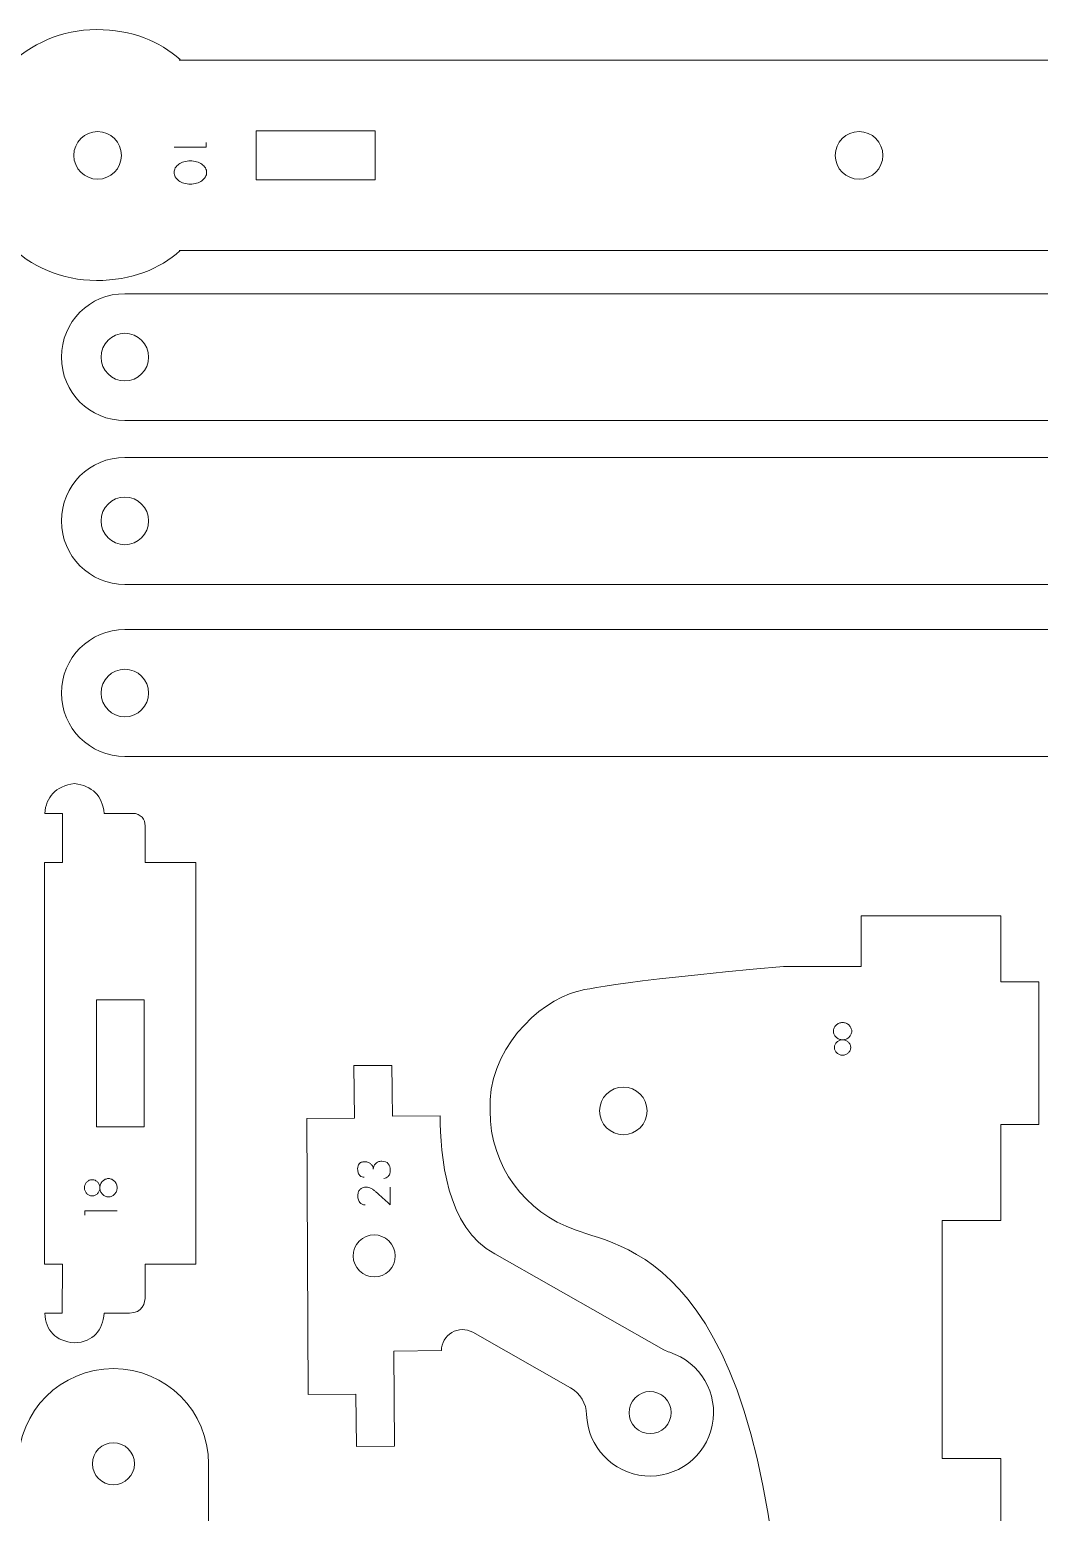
# Model space of a CAD drawing. Header units: millimetres. Extents: x 1 to 3601, y 1 to 1248.
# Drawn here: x 1440.7 to 1504.4, y 1022.9 to 1116.3 of the extents above; entities that cross this region are included whole.
import ezdxf

# ---------------------------------------------------------------- set-up
doc = ezdxf.new("R2010")
doc.units = ezdxf.units.MM
doc.layers.get('0').update_dxf_attribs({"lineweight": 5})
doc.layers.add('MARCATGE', color=1, linetype='Continuous', lineweight=5)
doc.layers.add('TALL 1', color=4, linetype='Continuous', lineweight=5)

msp = doc.modelspace()

# ---------------------------------------------------------------- linework, layer by layer
at = {"lineweight": 9}
for points, knots in [([(1450.23, 1114.42), (1450.23, 1114.42), (1450.173, 1114.387), (1450.173, 1114.387), (1450.173, 1114.387), (1450.173, 1114.387), (1525.107, 1114.386), (1525.107, 1114.386), (1525.107, 1114.386), (1528.421, 1114.386), (1531.028, 1111.701), (1531.028, 1108.387), (1531.028, 1108.387), (1531.028, 1105.073), (1528.342, 1102.387), (1525.028, 1102.387), (1525.028, 1102.387), (1525.028, 1102.387), (1450.173, 1102.387), (1450.173, 1102.387), (1450.173, 1102.387), (1450.173, 1102.387), (1450.216, 1102.382), (1450.216, 1102.382), (1450.216, 1102.382), (1448.942, 1101.235), (1447.187, 1100.504), (1444.952, 1100.504), (1444.952, 1100.504), (1440.586, 1100.503), (1437.048, 1104.042), (1437.048, 1108.407), (1437.048, 1108.407), (1437.047, 1112.772), (1440.586, 1116.311), (1444.951, 1116.311), (1444.951, 1116.311), (1447.195, 1116.311), (1448.955, 1115.575), (1450.23, 1114.42)], [0, 0, 0, 0, 0.090909, 0.090909, 0.090909, 0.090909, 0.181818, 0.181818, 0.181818, 0.181818, 0.272727, 0.272727, 0.272727, 0.272727, 0.363636, 0.363636, 0.363636, 0.363636, 0.454545, 0.454545, 0.454545, 0.454545, 0.545455, 0.545455, 0.545455, 0.545455, 0.636364, 0.636364, 0.636364, 0.636364, 0.727273, 0.727273, 0.727273, 0.727273, 0.818182, 0.818182, 0.818182, 0.818182, 1, 1, 1, 1]), ([(1446.742, 1091.674), (1446.742, 1091.674), (1526.742, 1091.674), (1526.742, 1091.674), (1526.742, 1091.674), (1528.171, 1091.674), (1529.492, 1092.436), (1530.206, 1093.674), (1530.206, 1093.674), (1530.921, 1094.911), (1530.921, 1096.436), (1530.206, 1097.674), (1530.206, 1097.674), (1529.492, 1098.911), (1528.171, 1099.673), (1526.742, 1099.673), (1526.742, 1099.673), (1526.742, 1099.673), (1446.742, 1099.673), (1446.742, 1099.673), (1446.742, 1099.673), (1444.533, 1099.673), (1442.742, 1097.883), (1442.742, 1095.674), (1442.742, 1095.674), (1442.742, 1093.464), (1444.533, 1091.674), (1446.742, 1091.674)], [0, 0, 0, 0, 0.125, 0.125, 0.125, 0.125, 0.25, 0.25, 0.25, 0.25, 0.375, 0.375, 0.375, 0.375, 0.5, 0.5, 0.5, 0.5, 0.625, 0.625, 0.625, 0.625, 0.75, 0.75, 0.75, 0.75, 1, 1, 1, 1]), ([(1446.742, 1081.355), (1446.742, 1081.355), (1526.742, 1081.355), (1526.742, 1081.355), (1526.742, 1081.355), (1528.171, 1081.355), (1529.492, 1082.117), (1530.206, 1083.355), (1530.206, 1083.355), (1530.921, 1084.592), (1530.921, 1086.117), (1530.206, 1087.355), (1530.206, 1087.355), (1529.492, 1088.592), (1528.171, 1089.355), (1526.742, 1089.355), (1526.742, 1089.355), (1526.742, 1089.355), (1446.742, 1089.355), (1446.742, 1089.355), (1446.742, 1089.355), (1444.533, 1089.355), (1442.742, 1087.564), (1442.742, 1085.355), (1442.742, 1085.355), (1442.742, 1083.146), (1444.533, 1081.355), (1446.742, 1081.355)], [0, 0, 0, 0, 0.125, 0.125, 0.125, 0.125, 0.25, 0.25, 0.25, 0.25, 0.375, 0.375, 0.375, 0.375, 0.5, 0.5, 0.5, 0.5, 0.625, 0.625, 0.625, 0.625, 0.75, 0.75, 0.75, 0.75, 1, 1, 1, 1]), ([(1446.742, 1070.507), (1446.742, 1070.507), (1526.742, 1070.507), (1526.742, 1070.507), (1526.742, 1070.507), (1528.171, 1070.507), (1529.492, 1071.269), (1530.206, 1072.507), (1530.206, 1072.507), (1530.921, 1073.744), (1530.921, 1075.269), (1530.206, 1076.507), (1530.206, 1076.507), (1529.492, 1077.744), (1528.171, 1078.507), (1526.742, 1078.507), (1526.742, 1078.507), (1526.742, 1078.507), (1446.742, 1078.507), (1446.742, 1078.507), (1446.742, 1078.507), (1444.533, 1078.507), (1442.742, 1076.716), (1442.742, 1074.507), (1442.742, 1074.507), (1442.742, 1072.298), (1444.533, 1070.507), (1446.742, 1070.507)], [0, 0, 0, 0, 0.125, 0.125, 0.125, 0.125, 0.25, 0.25, 0.25, 0.25, 0.375, 0.375, 0.375, 0.375, 0.5, 0.5, 0.5, 0.5, 0.625, 0.625, 0.625, 0.625, 0.75, 0.75, 0.75, 0.75, 1, 1, 1, 1]), ([(1448.019, 1063.824), (1448.019, 1063.824), (1451.224, 1063.824), (1451.224, 1063.824), (1451.224, 1063.824), (1451.224, 1063.824), (1451.224, 1038.524), (1451.224, 1038.524), (1451.224, 1038.524), (1451.224, 1038.524), (1448.019, 1038.524), (1448.019, 1038.524), (1448.019, 1038.524), (1448.019, 1038.524), (1448.019, 1036.527), (1448.019, 1036.527), (1448.019, 1036.527), (1448.045, 1036.064), (1447.843, 1035.447), (1447.044, 1035.426), (1447.044, 1035.426), (1447.044, 1035.426), (1445.447, 1035.428), (1445.447, 1035.428), (1445.447, 1035.428), (1445.332, 1034.332), (1444.783, 1033.634), (1443.568, 1033.549), (1443.568, 1033.549), (1442.355, 1033.671), (1441.768, 1034.327), (1441.693, 1035.424), (1441.693, 1035.424), (1441.693, 1035.424), (1442.802, 1035.428), (1442.802, 1035.428), (1442.802, 1035.428), (1442.802, 1035.428), (1442.813, 1038.524), (1442.813, 1038.524), (1442.813, 1038.524), (1442.813, 1038.524), (1441.687, 1038.524), (1441.687, 1038.524), (1441.687, 1038.524), (1441.687, 1038.524), (1441.687, 1063.824), (1441.687, 1063.824), (1441.687, 1063.824), (1441.687, 1063.824), (1442.813, 1063.824), (1442.813, 1063.824), (1442.813, 1063.824), (1442.813, 1063.824), (1442.813, 1066.924), (1442.813, 1066.924), (1442.813, 1066.924), (1442.813, 1066.924), (1441.693, 1066.924), (1441.693, 1066.924), (1441.693, 1066.924), (1441.784, 1067.95), (1442.346, 1068.624), (1443.57, 1068.8), (1443.57, 1068.8), (1444.699, 1068.662), (1445.318, 1068.03), (1445.448, 1066.924), (1445.448, 1066.924), (1445.448, 1066.924), (1447.247, 1066.924), (1447.247, 1066.924), (1447.247, 1066.924), (1447.739, 1066.92), (1448.045, 1066.527), (1448.019, 1066.134), (1448.019, 1066.134), (1448.019, 1066.134), (1448.019, 1063.824), (1448.019, 1063.824)], [0, 0, 0, 0, 0.047619, 0.047619, 0.047619, 0.047619, 0.095238, 0.095238, 0.095238, 0.095238, 0.142857, 0.142857, 0.142857, 0.142857, 0.190476, 0.190476, 0.190476, 0.190476, 0.238095, 0.238095, 0.238095, 0.238095, 0.285714, 0.285714, 0.285714, 0.285714, 0.333333, 0.333333, 0.333333, 0.333333, 0.380952, 0.380952, 0.380952, 0.380952, 0.428571, 0.428571, 0.428571, 0.428571, 0.47619, 0.47619, 0.47619, 0.47619, 0.52381, 0.52381, 0.52381, 0.52381, 0.571429, 0.571429, 0.571429, 0.571429, 0.619048, 0.619048, 0.619048, 0.619048, 0.666667, 0.666667, 0.666667, 0.666667, 0.714286, 0.714286, 0.714286, 0.714286, 0.761905, 0.761905, 0.761905, 0.761905, 0.809524, 0.809524, 0.809524, 0.809524, 0.857143, 0.857143, 0.857143, 0.857143, 0.904762, 0.904762, 0.904762, 0.904762, 1, 1, 1, 1]), ([(1493.168, 1060.471), (1493.168, 1060.471), (1493.168, 1060.271), (1493.168, 1060.271), (1493.168, 1060.271), (1493.168, 1060.271), (1493.168, 1057.271), (1493.168, 1057.271), (1493.168, 1057.271), (1493.168, 1057.271), (1488.268, 1057.271), (1488.268, 1057.271), (1488.268, 1057.271), (1477.488, 1056.326), (1475.154, 1055.705), (1475.243, 1055.696), (1475.243, 1055.696), (1472.779, 1055.067), (1469.568, 1051.922), (1469.764, 1048.171), (1469.764, 1048.171), (1469.764, 1044.694), (1472.01, 1041.741), (1475.13, 1040.684), (1475.13, 1040.684), (1478.312, 1039.447), (1487.996, 1038.925), (1488.4, 1008.671), (1488.4, 1008.671), (1488.4, 1008.671), (1488.4, 1008.771), (1488.4, 1008.771), (1488.4, 1008.771), (1488.4, 1008.771), (1495.468, 1008.771), (1495.468, 1008.771), (1495.468, 1008.771), (1495.468, 1008.771), (1495.468, 1006.271), (1495.468, 1006.271), (1495.468, 1006.271), (1495.468, 1006.271), (1501.968, 1006.271), (1501.968, 1006.271), (1501.968, 1006.271), (1501.968, 1006.271), (1501.968, 1009.293), (1501.968, 1009.293), (1501.968, 1009.293), (1501.968, 1009.293), (1504.368, 1009.293), (1504.368, 1009.293), (1504.368, 1009.293), (1504.368, 1009.293), (1504.368, 1011.993), (1504.368, 1011.993), (1504.368, 1011.993), (1504.368, 1011.993), (1501.968, 1011.993), (1501.968, 1011.993), (1501.968, 1011.993), (1501.968, 1011.993), (1501.968, 1013.171), (1501.968, 1013.171), (1501.968, 1013.171), (1501.968, 1013.171), (1504.368, 1013.171), (1504.368, 1013.171), (1504.368, 1013.171), (1504.368, 1013.171), (1504.368, 1018.793), (1504.368, 1018.793), (1504.368, 1018.793), (1504.368, 1018.793), (1501.968, 1018.793), (1501.968, 1018.793), (1501.968, 1018.793), (1501.968, 1018.793), (1501.968, 1026.258), (1501.968, 1026.258), (1501.968, 1026.258), (1501.968, 1026.258), (1501.968, 1026.271), (1501.968, 1026.271), (1501.968, 1026.271), (1501.968, 1026.271), (1498.268, 1026.271), (1498.268, 1026.271), (1498.268, 1026.271), (1498.268, 1026.271), (1498.268, 1041.271), (1498.268, 1041.271), (1498.268, 1041.271), (1498.268, 1041.271), (1501.968, 1041.271), (1501.968, 1041.271), (1501.968, 1041.271), (1501.968, 1041.271), (1501.968, 1047.31), (1501.968, 1047.31), (1501.968, 1047.31), (1501.968, 1047.31), (1504.368, 1047.31), (1504.368, 1047.31), (1504.368, 1047.31), (1504.368, 1047.31), (1504.368, 1056.311), (1504.368, 1056.311), (1504.368, 1056.311), (1504.368, 1056.311), (1501.968, 1056.311), (1501.968, 1056.311), (1501.968, 1056.311), (1501.968, 1056.311), (1501.968, 1060.471), (1501.968, 1060.471), (1501.968, 1060.471), (1501.968, 1060.471), (1493.168, 1060.471), (1493.168, 1060.471)], [0, 0, 0, 0, 0.032258, 0.032258, 0.032258, 0.032258, 0.064516, 0.064516, 0.064516, 0.064516, 0.096774, 0.096774, 0.096774, 0.096774, 0.129032, 0.129032, 0.129032, 0.129032, 0.16129, 0.16129, 0.16129, 0.16129, 0.193548, 0.193548, 0.193548, 0.193548, 0.225806, 0.225806, 0.225806, 0.225806, 0.258065, 0.258065, 0.258065, 0.258065, 0.290323, 0.290323, 0.290323, 0.290323, 0.322581, 0.322581, 0.322581, 0.322581, 0.354839, 0.354839, 0.354839, 0.354839, 0.387097, 0.387097, 0.387097, 0.387097, 0.419355, 0.419355, 0.419355, 0.419355, 0.451613, 0.451613, 0.451613, 0.451613, 0.483871, 0.483871, 0.483871, 0.483871, 0.516129, 0.516129, 0.516129, 0.516129, 0.548387, 0.548387, 0.548387, 0.548387, 0.580645, 0.580645, 0.580645, 0.580645, 0.612903, 0.612903, 0.612903, 0.612903, 0.645161, 0.645161, 0.645161, 0.645161, 0.677419, 0.677419, 0.677419, 0.677419, 0.709677, 0.709677, 0.709677, 0.709677, 0.741935, 0.741935, 0.741935, 0.741935, 0.774194, 0.774194, 0.774194, 0.774194, 0.806452, 0.806452, 0.806452, 0.806452, 0.83871, 0.83871, 0.83871, 0.83871, 0.870968, 0.870968, 0.870968, 0.870968, 0.903226, 0.903226, 0.903226, 0.903226, 0.935484, 0.935484, 0.935484, 0.935484, 1, 1, 1, 1]), ([(1491.991, 1053.737), (1492.07, 1053.737), (1492.144, 1053.723), (1492.214, 1053.695), (1492.214, 1053.695), (1492.283, 1053.667), (1492.345, 1053.628), (1492.397, 1053.578), (1492.397, 1053.578), (1492.45, 1053.528), (1492.491, 1053.47), (1492.521, 1053.404), (1492.521, 1053.404), (1492.552, 1053.339), (1492.567, 1053.269), (1492.567, 1053.196), (1492.567, 1053.196), (1492.567, 1053.122), (1492.552, 1053.053), (1492.521, 1052.987), (1492.521, 1052.987), (1492.491, 1052.921), (1492.45, 1052.864), (1492.397, 1052.815), (1492.397, 1052.815), (1492.345, 1052.766), (1492.283, 1052.727), (1492.214, 1052.697), (1492.214, 1052.697), (1492.144, 1052.668), (1492.07, 1052.654), (1491.991, 1052.654), (1491.991, 1052.654), (1491.912, 1052.654), (1491.837, 1052.668), (1491.767, 1052.697), (1491.767, 1052.697), (1491.696, 1052.727), (1491.634, 1052.766), (1491.582, 1052.815), (1491.582, 1052.815), (1491.529, 1052.864), (1491.488, 1052.921), (1491.457, 1052.987), (1491.457, 1052.987), (1491.427, 1053.053), (1491.412, 1053.122), (1491.412, 1053.196), (1491.412, 1053.196), (1491.412, 1053.269), (1491.427, 1053.339), (1491.457, 1053.404), (1491.457, 1053.404), (1491.488, 1053.47), (1491.529, 1053.528), (1491.582, 1053.578), (1491.582, 1053.578), (1491.634, 1053.628), (1491.696, 1053.667), (1491.767, 1053.695), (1491.767, 1053.695), (1491.837, 1053.723), (1491.912, 1053.737), (1491.991, 1053.737)], [0, 0, 0, 0, 0.058824, 0.058824, 0.058824, 0.058824, 0.117647, 0.117647, 0.117647, 0.117647, 0.176471, 0.176471, 0.176471, 0.176471, 0.235294, 0.235294, 0.235294, 0.235294, 0.294118, 0.294118, 0.294118, 0.294118, 0.352941, 0.352941, 0.352941, 0.352941, 0.411765, 0.411765, 0.411765, 0.411765, 0.470588, 0.470588, 0.470588, 0.470588, 0.529412, 0.529412, 0.529412, 0.529412, 0.588235, 0.588235, 0.588235, 0.588235, 0.647059, 0.647059, 0.647059, 0.647059, 0.705882, 0.705882, 0.705882, 0.705882, 0.764706, 0.764706, 0.764706, 0.764706, 0.823529, 0.823529, 0.823529, 0.823529, 0.882353, 0.882353, 0.882353, 0.882353, 1, 1, 1, 1]), ([(1491.991, 1052.654), (1492.06, 1052.654), (1492.126, 1052.641), (1492.188, 1052.616), (1492.188, 1052.616), (1492.251, 1052.59), (1492.305, 1052.555), (1492.351, 1052.511), (1492.351, 1052.511), (1492.397, 1052.467), (1492.433, 1052.416), (1492.461, 1052.357), (1492.461, 1052.357), (1492.488, 1052.299), (1492.502, 1052.236), (1492.502, 1052.168), (1492.502, 1052.168), (1492.502, 1052.101), (1492.488, 1052.037), (1492.461, 1051.978), (1492.461, 1051.978), (1492.433, 1051.919), (1492.397, 1051.867), (1492.351, 1051.823), (1492.351, 1051.823), (1492.305, 1051.778), (1492.251, 1051.744), (1492.188, 1051.718), (1492.188, 1051.718), (1492.126, 1051.693), (1492.06, 1051.68), (1491.991, 1051.68), (1491.991, 1051.68), (1491.921, 1051.68), (1491.855, 1051.693), (1491.793, 1051.718), (1491.793, 1051.718), (1491.731, 1051.744), (1491.677, 1051.778), (1491.631, 1051.823), (1491.631, 1051.823), (1491.585, 1051.867), (1491.548, 1051.919), (1491.521, 1051.978), (1491.521, 1051.978), (1491.494, 1052.037), (1491.48, 1052.101), (1491.48, 1052.168), (1491.48, 1052.168), (1491.48, 1052.236), (1491.494, 1052.299), (1491.521, 1052.357), (1491.521, 1052.357), (1491.548, 1052.416), (1491.585, 1052.467), (1491.631, 1052.511), (1491.631, 1052.511), (1491.677, 1052.555), (1491.731, 1052.59), (1491.793, 1052.616), (1491.793, 1052.616), (1491.855, 1052.641), (1491.921, 1052.654), (1491.991, 1052.654)], [0, 0, 0, 0, 0.058824, 0.058824, 0.058824, 0.058824, 0.117647, 0.117647, 0.117647, 0.117647, 0.176471, 0.176471, 0.176471, 0.176471, 0.235294, 0.235294, 0.235294, 0.235294, 0.294118, 0.294118, 0.294118, 0.294118, 0.352941, 0.352941, 0.352941, 0.352941, 0.411765, 0.411765, 0.411765, 0.411765, 0.470588, 0.470588, 0.470588, 0.470588, 0.529412, 0.529412, 0.529412, 0.529412, 0.588235, 0.588235, 0.588235, 0.588235, 0.647059, 0.647059, 0.647059, 0.647059, 0.705882, 0.705882, 0.705882, 0.705882, 0.764706, 0.764706, 0.764706, 0.764706, 0.823529, 0.823529, 0.823529, 0.823529, 0.882353, 0.882353, 0.882353, 0.882353, 1, 1, 1, 1]), ([(1458.305, 1030.3), (1458.305, 1030.3), (1458.305, 1030.303), (1458.305, 1030.303), (1458.305, 1030.303), (1458.305, 1030.303), (1461.305, 1030.325), (1461.305, 1030.325), (1461.305, 1030.325), (1461.305, 1030.325), (1461.308, 1030.325), (1461.308, 1030.325), (1461.308, 1030.325), (1461.308, 1030.325), (1461.349, 1027.025), (1461.349, 1027.025), (1461.349, 1027.025), (1461.349, 1027.025), (1463.749, 1027.043), (1463.749, 1027.043), (1463.749, 1027.043), (1463.749, 1027.043), (1463.705, 1033.042), (1463.705, 1033.042), (1463.705, 1033.042), (1463.705, 1033.042), (1466.705, 1033.064), (1466.705, 1033.064), (1466.705, 1033.064), (1466.702, 1033.535), (1466.949, 1033.971), (1467.355, 1034.209), (1467.355, 1034.209), (1467.761, 1034.448), (1468.263, 1034.451), (1468.672, 1034.219), (1468.672, 1034.219), (1468.672, 1034.219), (1474.845, 1030.715), (1474.845, 1030.715), (1474.845, 1030.715), (1475.452, 1030.371), (1475.835, 1029.735), (1475.857, 1029.037), (1475.857, 1029.037), (1475.919, 1027.007), (1477.493, 1025.346), (1479.517, 1025.175), (1479.517, 1025.175), (1481.541, 1025.004), (1483.372, 1026.376), (1483.775, 1028.367), (1483.775, 1028.367), (1484.178, 1030.358), (1483.025, 1032.335), (1481.094, 1032.964), (1481.094, 1032.964), (1480.966, 1033.005), (1480.843, 1033.06), (1480.726, 1033.126), (1480.726, 1033.126), (1480.726, 1033.126), (1470.078, 1039.17), (1470.078, 1039.17), (1470.078, 1039.17), (1466.984, 1040.728), (1466.635, 1045.422), (1466.617, 1047.864), (1466.617, 1047.864), (1466.617, 1047.864), (1463.617, 1047.842), (1463.617, 1047.842), (1463.617, 1047.842), (1463.617, 1047.843), (1463.573, 1051.042), (1463.573, 1051.042), (1463.573, 1051.042), (1463.573, 1051.042), (1461.174, 1051.024), (1461.174, 1051.024), (1461.174, 1051.024), (1461.174, 1051.024), (1461.217, 1047.725), (1461.217, 1047.725), (1461.217, 1047.725), (1461.217, 1047.725), (1458.218, 1047.703), (1458.218, 1047.703), (1458.218, 1047.703), (1458.218, 1047.703), (1458.305, 1030.3), (1458.305, 1030.3)], [0, 0, 0, 0, 0.041667, 0.041667, 0.041667, 0.041667, 0.083333, 0.083333, 0.083333, 0.083333, 0.125, 0.125, 0.125, 0.125, 0.166667, 0.166667, 0.166667, 0.166667, 0.208333, 0.208333, 0.208333, 0.208333, 0.25, 0.25, 0.25, 0.25, 0.291667, 0.291667, 0.291667, 0.291667, 0.333333, 0.333333, 0.333333, 0.333333, 0.375, 0.375, 0.375, 0.375, 0.416667, 0.416667, 0.416667, 0.416667, 0.458333, 0.458333, 0.458333, 0.458333, 0.5, 0.5, 0.5, 0.5, 0.541667, 0.541667, 0.541667, 0.541667, 0.583333, 0.583333, 0.583333, 0.583333, 0.625, 0.625, 0.625, 0.625, 0.666667, 0.666667, 0.666667, 0.666667, 0.708333, 0.708333, 0.708333, 0.708333, 0.75, 0.75, 0.75, 0.75, 0.791667, 0.791667, 0.791667, 0.791667, 0.833333, 0.833333, 0.833333, 0.833333, 0.875, 0.875, 0.875, 0.875, 0.916667, 0.916667, 0.916667, 0.916667, 1, 1, 1, 1]), ([(1445.172, 1043.328), (1445.172, 1043.258), (1445.159, 1043.192), (1445.134, 1043.13), (1445.134, 1043.13), (1445.108, 1043.068), (1445.073, 1043.014), (1445.029, 1042.968), (1445.029, 1042.968), (1444.985, 1042.922), (1444.934, 1042.885), (1444.875, 1042.858), (1444.875, 1042.858), (1444.817, 1042.831), (1444.754, 1042.817), (1444.686, 1042.817), (1444.686, 1042.817), (1444.619, 1042.817), (1444.555, 1042.831), (1444.496, 1042.858), (1444.496, 1042.858), (1444.437, 1042.885), (1444.385, 1042.922), (1444.341, 1042.968), (1444.341, 1042.968), (1444.296, 1043.014), (1444.262, 1043.068), (1444.236, 1043.13), (1444.236, 1043.13), (1444.211, 1043.192), (1444.198, 1043.258), (1444.198, 1043.328), (1444.198, 1043.328), (1444.198, 1043.397), (1444.211, 1043.463), (1444.236, 1043.525), (1444.236, 1043.525), (1444.262, 1043.587), (1444.296, 1043.641), (1444.341, 1043.688), (1444.341, 1043.688), (1444.385, 1043.734), (1444.437, 1043.77), (1444.496, 1043.798), (1444.496, 1043.798), (1444.555, 1043.825), (1444.619, 1043.839), (1444.686, 1043.839), (1444.686, 1043.839), (1444.754, 1043.839), (1444.817, 1043.825), (1444.875, 1043.798), (1444.875, 1043.798), (1444.934, 1043.77), (1444.985, 1043.734), (1445.029, 1043.688), (1445.029, 1043.688), (1445.073, 1043.641), (1445.108, 1043.587), (1445.134, 1043.525), (1445.134, 1043.525), (1445.159, 1043.463), (1445.172, 1043.397), (1445.172, 1043.328)], [0, 0, 0, 0, 0.058824, 0.058824, 0.058824, 0.058824, 0.117647, 0.117647, 0.117647, 0.117647, 0.176471, 0.176471, 0.176471, 0.176471, 0.235294, 0.235294, 0.235294, 0.235294, 0.294118, 0.294118, 0.294118, 0.294118, 0.352941, 0.352941, 0.352941, 0.352941, 0.411765, 0.411765, 0.411765, 0.411765, 0.470588, 0.470588, 0.470588, 0.470588, 0.529412, 0.529412, 0.529412, 0.529412, 0.588235, 0.588235, 0.588235, 0.588235, 0.647059, 0.647059, 0.647059, 0.647059, 0.705882, 0.705882, 0.705882, 0.705882, 0.764706, 0.764706, 0.764706, 0.764706, 0.823529, 0.823529, 0.823529, 0.823529, 0.882353, 0.882353, 0.882353, 0.882353, 1, 1, 1, 1]), ([(1446.255, 1043.328), (1446.255, 1043.249), (1446.241, 1043.174), (1446.213, 1043.105), (1446.213, 1043.105), (1446.185, 1043.035), (1446.146, 1042.974), (1446.096, 1042.921), (1446.096, 1042.921), (1446.046, 1042.869), (1445.988, 1042.827), (1445.922, 1042.797), (1445.922, 1042.797), (1445.857, 1042.767), (1445.787, 1042.752), (1445.714, 1042.752), (1445.714, 1042.752), (1445.64, 1042.752), (1445.571, 1042.767), (1445.505, 1042.797), (1445.505, 1042.797), (1445.439, 1042.827), (1445.382, 1042.869), (1445.333, 1042.921), (1445.333, 1042.921), (1445.284, 1042.974), (1445.245, 1043.035), (1445.215, 1043.105), (1445.215, 1043.105), (1445.186, 1043.174), (1445.172, 1043.249), (1445.172, 1043.328), (1445.172, 1043.328), (1445.172, 1043.407), (1445.186, 1043.482), (1445.215, 1043.552), (1445.215, 1043.552), (1445.245, 1043.623), (1445.284, 1043.684), (1445.333, 1043.737), (1445.333, 1043.737), (1445.382, 1043.79), (1445.439, 1043.831), (1445.505, 1043.861), (1445.505, 1043.861), (1445.571, 1043.891), (1445.64, 1043.906), (1445.714, 1043.906), (1445.714, 1043.906), (1445.787, 1043.906), (1445.857, 1043.891), (1445.922, 1043.861), (1445.922, 1043.861), (1445.988, 1043.831), (1446.046, 1043.79), (1446.096, 1043.737), (1446.096, 1043.737), (1446.146, 1043.684), (1446.185, 1043.623), (1446.213, 1043.552), (1446.213, 1043.552), (1446.241, 1043.482), (1446.255, 1043.407), (1446.255, 1043.328)], [0, 0, 0, 0, 0.058824, 0.058824, 0.058824, 0.058824, 0.117647, 0.117647, 0.117647, 0.117647, 0.176471, 0.176471, 0.176471, 0.176471, 0.235294, 0.235294, 0.235294, 0.235294, 0.294118, 0.294118, 0.294118, 0.294118, 0.352941, 0.352941, 0.352941, 0.352941, 0.411765, 0.411765, 0.411765, 0.411765, 0.470588, 0.470588, 0.470588, 0.470588, 0.529412, 0.529412, 0.529412, 0.529412, 0.588235, 0.588235, 0.588235, 0.588235, 0.647059, 0.647059, 0.647059, 0.647059, 0.705882, 0.705882, 0.705882, 0.705882, 0.764706, 0.764706, 0.764706, 0.764706, 0.823529, 0.823529, 0.823529, 0.823529, 0.882353, 0.882353, 0.882353, 0.882353, 1, 1, 1, 1]), ([(1450.023, 935.326), (1450.023, 935.326), (1450.023, 935.09), (1450.023, 935.09), (1450.023, 935.09), (1450.023, 936.784), (1450.453, 938.55), (1451.273, 940.031), (1451.273, 940.031), (1451.273, 940.031), (1451.295, 940.047), (1451.295, 940.047), (1451.295, 940.047), (1452.91, 941.494), (1453.926, 943.597), (1453.926, 945.936), (1453.926, 945.936), (1453.926, 948.18), (1453.19, 949.94), (1452.035, 951.215), (1452.035, 951.215), (1452.035, 951.215), (1452.023, 951.081), (1452.023, 951.081), (1452.023, 951.081), (1452.023, 951.081), (1452.023, 1025.936), (1452.023, 1025.936), (1452.023, 1025.936), (1452.023, 1029.25), (1449.336, 1031.936), (1446.023, 1031.936), (1446.023, 1031.936), (1442.709, 1031.936), (1440.023, 1029.25), (1440.023, 1025.936), (1440.023, 1025.936), (1440.023, 1025.936), (1440.023, 951.081), (1440.023, 951.081), (1440.023, 951.081), (1440.023, 951.081), (1439.998, 951.201), (1439.998, 951.201), (1439.998, 951.201), (1438.85, 949.927), (1438.119, 948.172), (1438.119, 945.936), (1438.119, 945.936), (1438.119, 943.593), (1439.138, 941.488), (1440.758, 940.041), (1440.758, 940.041), (1440.758, 940.041), (1440.773, 940.031), (1440.773, 940.031), (1440.773, 940.031), (1441.593, 938.55), (1442.023, 936.784), (1442.023, 935.09), (1442.023, 935.09), (1442.023, 935.09), (1442.023, 935.326), (1442.023, 935.326), (1442.023, 935.326), (1442.023, 935.326), (1442.023, 932.563), (1442.023, 932.563), (1442.023, 932.563), (1442.023, 931.134), (1442.785, 929.813), (1444.023, 929.099), (1444.023, 929.099), (1445.26, 928.384), (1446.785, 928.384), (1448.023, 929.099), (1448.023, 929.099), (1449.26, 929.813), (1450.023, 931.134), (1450.023, 932.563), (1450.023, 932.563), (1450.023, 932.563), (1450.023, 935.326), (1450.023, 935.326)], [0, 0, 0, 0, 0.045455, 0.045455, 0.045455, 0.045455, 0.090909, 0.090909, 0.090909, 0.090909, 0.136364, 0.136364, 0.136364, 0.136364, 0.181818, 0.181818, 0.181818, 0.181818, 0.227273, 0.227273, 0.227273, 0.227273, 0.272727, 0.272727, 0.272727, 0.272727, 0.318182, 0.318182, 0.318182, 0.318182, 0.363636, 0.363636, 0.363636, 0.363636, 0.409091, 0.409091, 0.409091, 0.409091, 0.454545, 0.454545, 0.454545, 0.454545, 0.5, 0.5, 0.5, 0.5, 0.545455, 0.545455, 0.545455, 0.545455, 0.590909, 0.590909, 0.590909, 0.590909, 0.636364, 0.636364, 0.636364, 0.636364, 0.681818, 0.681818, 0.681818, 0.681818, 0.727273, 0.727273, 0.727273, 0.727273, 0.772727, 0.772727, 0.772727, 0.772727, 0.818182, 0.818182, 0.818182, 0.818182, 0.863636, 0.863636, 0.863636, 0.863636, 0.909091, 0.909091, 0.909091, 0.909091, 1, 1, 1, 1])]:
    msp.add_open_spline(points, degree=3, knots=knots, dxfattribs=at)
at = {"layer": 'MARCATGE', "lineweight": 9}
for points, knots in [([(1451.876, 1108.914), (1451.876, 1108.914), (1451.876, 1109.204), (1451.876, 1109.204), (1451.876, 1109.204), (1451.876, 1109.204), (1451.876, 1108.914), (1451.876, 1108.914), (1451.876, 1108.914), (1451.876, 1108.914), (1449.844, 1108.914), (1449.844, 1108.914), (1449.844, 1108.914), (1449.844, 1108.914), (1451.876, 1108.914), (1451.876, 1108.914)], [0, 0, 0, 0, 0.2, 0.2, 0.2, 0.2, 0.4, 0.4, 0.4, 0.4, 0.6, 0.6, 0.6, 0.6, 1, 1, 1, 1]), ([(1449.844, 1107.311), (1449.844, 1107.412), (1449.871, 1107.507), (1449.924, 1107.596), (1449.924, 1107.596), (1449.978, 1107.684), (1450.051, 1107.762), (1450.144, 1107.829), (1450.144, 1107.829), (1450.237, 1107.895), (1450.347, 1107.948), (1450.472, 1107.987), (1450.472, 1107.987), (1450.597, 1108.025), (1450.73, 1108.045), (1450.871, 1108.045), (1450.871, 1108.045), (1451.012, 1108.045), (1451.145, 1108.025), (1451.27, 1107.987), (1451.27, 1107.987), (1451.395, 1107.948), (1451.505, 1107.895), (1451.598, 1107.829), (1451.598, 1107.829), (1451.691, 1107.762), (1451.765, 1107.684), (1451.819, 1107.596), (1451.819, 1107.596), (1451.874, 1107.507), (1451.901, 1107.412), (1451.901, 1107.311), (1451.901, 1107.311), (1451.901, 1107.209), (1451.874, 1107.114), (1451.819, 1107.026), (1451.819, 1107.026), (1451.765, 1106.937), (1451.691, 1106.86), (1451.598, 1106.793), (1451.598, 1106.793), (1451.505, 1106.726), (1451.395, 1106.673), (1451.27, 1106.635), (1451.27, 1106.635), (1451.145, 1106.596), (1451.012, 1106.577), (1450.871, 1106.577), (1450.871, 1106.577), (1450.73, 1106.577), (1450.597, 1106.596), (1450.472, 1106.635), (1450.472, 1106.635), (1450.347, 1106.673), (1450.237, 1106.726), (1450.144, 1106.793), (1450.144, 1106.793), (1450.051, 1106.86), (1449.978, 1106.937), (1449.924, 1107.026), (1449.924, 1107.026), (1449.871, 1107.114), (1449.844, 1107.209), (1449.844, 1107.311)], [0, 0, 0, 0, 0.058824, 0.058824, 0.058824, 0.058824, 0.117647, 0.117647, 0.117647, 0.117647, 0.176471, 0.176471, 0.176471, 0.176471, 0.235294, 0.235294, 0.235294, 0.235294, 0.294118, 0.294118, 0.294118, 0.294118, 0.352941, 0.352941, 0.352941, 0.352941, 0.411765, 0.411765, 0.411765, 0.411765, 0.470588, 0.470588, 0.470588, 0.470588, 0.529412, 0.529412, 0.529412, 0.529412, 0.588235, 0.588235, 0.588235, 0.588235, 0.647059, 0.647059, 0.647059, 0.647059, 0.705882, 0.705882, 0.705882, 0.705882, 0.764706, 0.764706, 0.764706, 0.764706, 0.823529, 0.823529, 0.823529, 0.823529, 0.882353, 0.882353, 0.882353, 0.882353, 1, 1, 1, 1]), ([(1491.991, 1053.737), (1492.07, 1053.737), (1492.144, 1053.723), (1492.214, 1053.695), (1492.214, 1053.695), (1492.283, 1053.667), (1492.345, 1053.628), (1492.397, 1053.578), (1492.397, 1053.578), (1492.45, 1053.528), (1492.491, 1053.47), (1492.521, 1053.404), (1492.521, 1053.404), (1492.552, 1053.339), (1492.567, 1053.269), (1492.567, 1053.196), (1492.567, 1053.196), (1492.567, 1053.122), (1492.552, 1053.053), (1492.521, 1052.987), (1492.521, 1052.987), (1492.491, 1052.921), (1492.45, 1052.864), (1492.397, 1052.815), (1492.397, 1052.815), (1492.345, 1052.766), (1492.283, 1052.727), (1492.214, 1052.697), (1492.214, 1052.697), (1492.144, 1052.668), (1492.07, 1052.654), (1491.991, 1052.654), (1491.991, 1052.654), (1491.912, 1052.654), (1491.837, 1052.668), (1491.767, 1052.697), (1491.767, 1052.697), (1491.696, 1052.727), (1491.634, 1052.766), (1491.582, 1052.815), (1491.582, 1052.815), (1491.529, 1052.864), (1491.488, 1052.921), (1491.457, 1052.987), (1491.457, 1052.987), (1491.427, 1053.053), (1491.412, 1053.122), (1491.412, 1053.196), (1491.412, 1053.196), (1491.412, 1053.269), (1491.427, 1053.339), (1491.457, 1053.404), (1491.457, 1053.404), (1491.488, 1053.47), (1491.529, 1053.528), (1491.582, 1053.578), (1491.582, 1053.578), (1491.634, 1053.628), (1491.696, 1053.667), (1491.767, 1053.695), (1491.767, 1053.695), (1491.837, 1053.723), (1491.912, 1053.737), (1491.991, 1053.737)], [0, 0, 0, 0, 0.058824, 0.058824, 0.058824, 0.058824, 0.117647, 0.117647, 0.117647, 0.117647, 0.176471, 0.176471, 0.176471, 0.176471, 0.235294, 0.235294, 0.235294, 0.235294, 0.294118, 0.294118, 0.294118, 0.294118, 0.352941, 0.352941, 0.352941, 0.352941, 0.411765, 0.411765, 0.411765, 0.411765, 0.470588, 0.470588, 0.470588, 0.470588, 0.529412, 0.529412, 0.529412, 0.529412, 0.588235, 0.588235, 0.588235, 0.588235, 0.647059, 0.647059, 0.647059, 0.647059, 0.705882, 0.705882, 0.705882, 0.705882, 0.764706, 0.764706, 0.764706, 0.764706, 0.823529, 0.823529, 0.823529, 0.823529, 0.882353, 0.882353, 0.882353, 0.882353, 1, 1, 1, 1]), ([(1491.991, 1052.654), (1492.06, 1052.654), (1492.126, 1052.641), (1492.188, 1052.616), (1492.188, 1052.616), (1492.251, 1052.59), (1492.305, 1052.555), (1492.351, 1052.511), (1492.351, 1052.511), (1492.397, 1052.467), (1492.433, 1052.416), (1492.461, 1052.357), (1492.461, 1052.357), (1492.488, 1052.299), (1492.502, 1052.236), (1492.502, 1052.168), (1492.502, 1052.168), (1492.502, 1052.101), (1492.488, 1052.037), (1492.461, 1051.978), (1492.461, 1051.978), (1492.433, 1051.919), (1492.397, 1051.867), (1492.351, 1051.823), (1492.351, 1051.823), (1492.305, 1051.778), (1492.251, 1051.744), (1492.188, 1051.718), (1492.188, 1051.718), (1492.126, 1051.693), (1492.06, 1051.68), (1491.991, 1051.68), (1491.991, 1051.68), (1491.921, 1051.68), (1491.855, 1051.693), (1491.793, 1051.718), (1491.793, 1051.718), (1491.731, 1051.744), (1491.677, 1051.778), (1491.631, 1051.823), (1491.631, 1051.823), (1491.585, 1051.867), (1491.548, 1051.919), (1491.521, 1051.978), (1491.521, 1051.978), (1491.494, 1052.037), (1491.48, 1052.101), (1491.48, 1052.168), (1491.48, 1052.168), (1491.48, 1052.236), (1491.494, 1052.299), (1491.521, 1052.357), (1491.521, 1052.357), (1491.548, 1052.416), (1491.585, 1052.467), (1491.631, 1052.511), (1491.631, 1052.511), (1491.677, 1052.555), (1491.731, 1052.59), (1491.793, 1052.616), (1491.793, 1052.616), (1491.855, 1052.641), (1491.921, 1052.654), (1491.991, 1052.654)], [0, 0, 0, 0, 0.058824, 0.058824, 0.058824, 0.058824, 0.117647, 0.117647, 0.117647, 0.117647, 0.176471, 0.176471, 0.176471, 0.176471, 0.235294, 0.235294, 0.235294, 0.235294, 0.294118, 0.294118, 0.294118, 0.294118, 0.352941, 0.352941, 0.352941, 0.352941, 0.411765, 0.411765, 0.411765, 0.411765, 0.470588, 0.470588, 0.470588, 0.470588, 0.529412, 0.529412, 0.529412, 0.529412, 0.588235, 0.588235, 0.588235, 0.588235, 0.647059, 0.647059, 0.647059, 0.647059, 0.705882, 0.705882, 0.705882, 0.705882, 0.764706, 0.764706, 0.764706, 0.764706, 0.823529, 0.823529, 0.823529, 0.823529, 0.882353, 0.882353, 0.882353, 0.882353, 1, 1, 1, 1]), ([(1463.079, 1043.92), (1463.123, 1043.925), (1463.167, 1043.938), (1463.213, 1043.958), (1463.213, 1043.958), (1463.26, 1043.977), (1463.302, 1044.006), (1463.342, 1044.044), (1463.342, 1044.044), (1463.381, 1044.081), (1463.414, 1044.131), (1463.439, 1044.192), (1463.439, 1044.192), (1463.465, 1044.253), (1463.477, 1044.329), (1463.477, 1044.419), (1463.477, 1044.419), (1463.475, 1044.6), (1463.432, 1044.742), (1463.346, 1044.845), (1463.346, 1044.845), (1463.261, 1044.949), (1463.127, 1045.001), (1462.947, 1045.001), (1462.947, 1045.001), (1462.856, 1045.001), (1462.777, 1044.986), (1462.71, 1044.957), (1462.71, 1044.957), (1462.642, 1044.928), (1462.586, 1044.889), (1462.542, 1044.841), (1462.542, 1044.841), (1462.498, 1044.793), (1462.464, 1044.739), (1462.442, 1044.68), (1462.442, 1044.68), (1462.419, 1044.621), (1462.408, 1044.561), (1462.408, 1044.501), (1462.408, 1044.501), (1462.41, 1044.561), (1462.397, 1044.619), (1462.371, 1044.675), (1462.371, 1044.675), (1462.345, 1044.73), (1462.308, 1044.779), (1462.26, 1044.823), (1462.26, 1044.823), (1462.212, 1044.866), (1462.155, 1044.901), (1462.09, 1044.927), (1462.09, 1044.927), (1462.025, 1044.954), (1461.955, 1044.967), (1461.88, 1044.967), (1461.88, 1044.967), (1461.859, 1044.967), (1461.833, 1044.966), (1461.801, 1044.965), (1461.801, 1044.965), (1461.769, 1044.964), (1461.736, 1044.96), (1461.702, 1044.951), (1461.702, 1044.951), (1461.668, 1044.943), (1461.634, 1044.93), (1461.601, 1044.912), (1461.601, 1044.912), (1461.567, 1044.894), (1461.536, 1044.868), (1461.509, 1044.835), (1461.509, 1044.835), (1461.482, 1044.803), (1461.46, 1044.76), (1461.444, 1044.708), (1461.444, 1044.708), (1461.428, 1044.657), (1461.42, 1044.594), (1461.42, 1044.521), (1461.42, 1044.521), (1461.42, 1044.408), (1461.434, 1044.318), (1461.461, 1044.251), (1461.461, 1044.251), (1461.488, 1044.184), (1461.522, 1044.133), (1461.562, 1044.096), (1461.562, 1044.096), (1461.603, 1044.059), (1461.647, 1044.034), (1461.695, 1044.02), (1461.695, 1044.02), (1461.743, 1044.006), (1461.789, 1043.996), (1461.832, 1043.99), (1461.832, 1043.99), (1461.789, 1043.996), (1461.743, 1044.006), (1461.695, 1044.02), (1461.695, 1044.02), (1461.647, 1044.034), (1461.603, 1044.059), (1461.562, 1044.096), (1461.562, 1044.096), (1461.522, 1044.133), (1461.488, 1044.184), (1461.461, 1044.251), (1461.461, 1044.251), (1461.434, 1044.318), (1461.42, 1044.408), (1461.42, 1044.521), (1461.42, 1044.521), (1461.42, 1044.594), (1461.428, 1044.657), (1461.444, 1044.708), (1461.444, 1044.708), (1461.46, 1044.76), (1461.482, 1044.803), (1461.509, 1044.835), (1461.509, 1044.835), (1461.536, 1044.868), (1461.567, 1044.894), (1461.601, 1044.912), (1461.601, 1044.912), (1461.634, 1044.93), (1461.668, 1044.943), (1461.702, 1044.951), (1461.702, 1044.951), (1461.736, 1044.96), (1461.769, 1044.964), (1461.8, 1044.965), (1461.8, 1044.965), (1461.831, 1044.966), (1461.857, 1044.967), (1461.88, 1044.967), (1461.88, 1044.967), (1461.955, 1044.967), (1462.025, 1044.954), (1462.09, 1044.927), (1462.09, 1044.927), (1462.155, 1044.901), (1462.212, 1044.866), (1462.26, 1044.823), (1462.26, 1044.823), (1462.308, 1044.779), (1462.345, 1044.73), (1462.371, 1044.675), (1462.371, 1044.675), (1462.397, 1044.619), (1462.41, 1044.561), (1462.408, 1044.501), (1462.408, 1044.501), (1462.408, 1044.561), (1462.419, 1044.621), (1462.442, 1044.68), (1462.442, 1044.68), (1462.464, 1044.739), (1462.498, 1044.793), (1462.542, 1044.841), (1462.542, 1044.841), (1462.586, 1044.889), (1462.642, 1044.928), (1462.71, 1044.957), (1462.71, 1044.957), (1462.777, 1044.986), (1462.856, 1045.001), (1462.947, 1045.001), (1462.947, 1045.001), (1463.127, 1045.001), (1463.261, 1044.949), (1463.346, 1044.845), (1463.346, 1044.845), (1463.432, 1044.742), (1463.475, 1044.6), (1463.477, 1044.419), (1463.477, 1044.419), (1463.477, 1044.329), (1463.465, 1044.253), (1463.439, 1044.192), (1463.439, 1044.192), (1463.414, 1044.131), (1463.381, 1044.081), (1463.342, 1044.044), (1463.342, 1044.044), (1463.302, 1044.006), (1463.26, 1043.977), (1463.213, 1043.958), (1463.213, 1043.958), (1463.167, 1043.938), (1463.123, 1043.925), (1463.079, 1043.92)], [0, 0, 0, 0, 0.020408, 0.020408, 0.020408, 0.020408, 0.040816, 0.040816, 0.040816, 0.040816, 0.061224, 0.061224, 0.061224, 0.061224, 0.081633, 0.081633, 0.081633, 0.081633, 0.102041, 0.102041, 0.102041, 0.102041, 0.122449, 0.122449, 0.122449, 0.122449, 0.142857, 0.142857, 0.142857, 0.142857, 0.163265, 0.163265, 0.163265, 0.163265, 0.183673, 0.183673, 0.183673, 0.183673, 0.204082, 0.204082, 0.204082, 0.204082, 0.22449, 0.22449, 0.22449, 0.22449, 0.244898, 0.244898, 0.244898, 0.244898, 0.265306, 0.265306, 0.265306, 0.265306, 0.285714, 0.285714, 0.285714, 0.285714, 0.306122, 0.306122, 0.306122, 0.306122, 0.326531, 0.326531, 0.326531, 0.326531, 0.346939, 0.346939, 0.346939, 0.346939, 0.367347, 0.367347, 0.367347, 0.367347, 0.387755, 0.387755, 0.387755, 0.387755, 0.408163, 0.408163, 0.408163, 0.408163, 0.428571, 0.428571, 0.428571, 0.428571, 0.44898, 0.44898, 0.44898, 0.44898, 0.469388, 0.469388, 0.469388, 0.469388, 0.489796, 0.489796, 0.489796, 0.489796, 0.510204, 0.510204, 0.510204, 0.510204, 0.530612, 0.530612, 0.530612, 0.530612, 0.55102, 0.55102, 0.55102, 0.55102, 0.571429, 0.571429, 0.571429, 0.571429, 0.591837, 0.591837, 0.591837, 0.591837, 0.612245, 0.612245, 0.612245, 0.612245, 0.632653, 0.632653, 0.632653, 0.632653, 0.653061, 0.653061, 0.653061, 0.653061, 0.673469, 0.673469, 0.673469, 0.673469, 0.693878, 0.693878, 0.693878, 0.693878, 0.714286, 0.714286, 0.714286, 0.714286, 0.734694, 0.734694, 0.734694, 0.734694, 0.755102, 0.755102, 0.755102, 0.755102, 0.77551, 0.77551, 0.77551, 0.77551, 0.795918, 0.795918, 0.795918, 0.795918, 0.816327, 0.816327, 0.816327, 0.816327, 0.836735, 0.836735, 0.836735, 0.836735, 0.857143, 0.857143, 0.857143, 0.857143, 0.877551, 0.877551, 0.877551, 0.877551, 0.897959, 0.897959, 0.897959, 0.897959, 0.918367, 0.918367, 0.918367, 0.918367, 0.938776, 0.938776, 0.938776, 0.938776, 0.959184, 0.959184, 0.959184, 0.959184, 1, 1, 1, 1]), ([(1445.172, 1043.328), (1445.172, 1043.258), (1445.159, 1043.192), (1445.134, 1043.13), (1445.134, 1043.13), (1445.108, 1043.068), (1445.073, 1043.014), (1445.029, 1042.968), (1445.029, 1042.968), (1444.985, 1042.922), (1444.934, 1042.885), (1444.875, 1042.858), (1444.875, 1042.858), (1444.817, 1042.831), (1444.754, 1042.817), (1444.686, 1042.817), (1444.686, 1042.817), (1444.619, 1042.817), (1444.555, 1042.831), (1444.496, 1042.858), (1444.496, 1042.858), (1444.437, 1042.885), (1444.385, 1042.922), (1444.341, 1042.968), (1444.341, 1042.968), (1444.296, 1043.014), (1444.262, 1043.068), (1444.236, 1043.13), (1444.236, 1043.13), (1444.211, 1043.192), (1444.198, 1043.258), (1444.198, 1043.328), (1444.198, 1043.328), (1444.198, 1043.397), (1444.211, 1043.463), (1444.236, 1043.525), (1444.236, 1043.525), (1444.262, 1043.587), (1444.296, 1043.641), (1444.341, 1043.688), (1444.341, 1043.688), (1444.385, 1043.734), (1444.437, 1043.77), (1444.496, 1043.798), (1444.496, 1043.798), (1444.555, 1043.825), (1444.619, 1043.839), (1444.686, 1043.839), (1444.686, 1043.839), (1444.754, 1043.839), (1444.817, 1043.825), (1444.875, 1043.798), (1444.875, 1043.798), (1444.934, 1043.77), (1444.985, 1043.734), (1445.029, 1043.688), (1445.029, 1043.688), (1445.073, 1043.641), (1445.108, 1043.587), (1445.134, 1043.525), (1445.134, 1043.525), (1445.159, 1043.463), (1445.172, 1043.397), (1445.172, 1043.328)], [0, 0, 0, 0, 0.058824, 0.058824, 0.058824, 0.058824, 0.117647, 0.117647, 0.117647, 0.117647, 0.176471, 0.176471, 0.176471, 0.176471, 0.235294, 0.235294, 0.235294, 0.235294, 0.294118, 0.294118, 0.294118, 0.294118, 0.352941, 0.352941, 0.352941, 0.352941, 0.411765, 0.411765, 0.411765, 0.411765, 0.470588, 0.470588, 0.470588, 0.470588, 0.529412, 0.529412, 0.529412, 0.529412, 0.588235, 0.588235, 0.588235, 0.588235, 0.647059, 0.647059, 0.647059, 0.647059, 0.705882, 0.705882, 0.705882, 0.705882, 0.764706, 0.764706, 0.764706, 0.764706, 0.823529, 0.823529, 0.823529, 0.823529, 0.882353, 0.882353, 0.882353, 0.882353, 1, 1, 1, 1]), ([(1446.255, 1043.328), (1446.255, 1043.249), (1446.241, 1043.174), (1446.213, 1043.105), (1446.213, 1043.105), (1446.185, 1043.035), (1446.146, 1042.974), (1446.096, 1042.921), (1446.096, 1042.921), (1446.046, 1042.869), (1445.988, 1042.827), (1445.922, 1042.797), (1445.922, 1042.797), (1445.857, 1042.767), (1445.787, 1042.752), (1445.714, 1042.752), (1445.714, 1042.752), (1445.64, 1042.752), (1445.571, 1042.767), (1445.505, 1042.797), (1445.505, 1042.797), (1445.439, 1042.827), (1445.382, 1042.869), (1445.333, 1042.921), (1445.333, 1042.921), (1445.284, 1042.974), (1445.245, 1043.035), (1445.215, 1043.105), (1445.215, 1043.105), (1445.186, 1043.174), (1445.172, 1043.249), (1445.172, 1043.328), (1445.172, 1043.328), (1445.172, 1043.407), (1445.186, 1043.482), (1445.215, 1043.552), (1445.215, 1043.552), (1445.245, 1043.623), (1445.284, 1043.684), (1445.333, 1043.737), (1445.333, 1043.737), (1445.382, 1043.79), (1445.439, 1043.831), (1445.505, 1043.861), (1445.505, 1043.861), (1445.571, 1043.891), (1445.64, 1043.906), (1445.714, 1043.906), (1445.714, 1043.906), (1445.787, 1043.906), (1445.857, 1043.891), (1445.922, 1043.861), (1445.922, 1043.861), (1445.988, 1043.831), (1446.046, 1043.79), (1446.096, 1043.737), (1446.096, 1043.737), (1446.146, 1043.684), (1446.185, 1043.623), (1446.213, 1043.552), (1446.213, 1043.552), (1446.241, 1043.482), (1446.255, 1043.407), (1446.255, 1043.328)], [0, 0, 0, 0, 0.058824, 0.058824, 0.058824, 0.058824, 0.117647, 0.117647, 0.117647, 0.117647, 0.176471, 0.176471, 0.176471, 0.176471, 0.235294, 0.235294, 0.235294, 0.235294, 0.294118, 0.294118, 0.294118, 0.294118, 0.352941, 0.352941, 0.352941, 0.352941, 0.411765, 0.411765, 0.411765, 0.411765, 0.470588, 0.470588, 0.470588, 0.470588, 0.529412, 0.529412, 0.529412, 0.529412, 0.588235, 0.588235, 0.588235, 0.588235, 0.647059, 0.647059, 0.647059, 0.647059, 0.705882, 0.705882, 0.705882, 0.705882, 0.764706, 0.764706, 0.764706, 0.764706, 0.823529, 0.823529, 0.823529, 0.823529, 0.882353, 0.882353, 0.882353, 0.882353, 1, 1, 1, 1]), ([(1463.477, 1042.249), (1463.289, 1042.418), (1463.119, 1042.572), (1462.967, 1042.709), (1462.967, 1042.709), (1462.903, 1042.767), (1462.839, 1042.825), (1462.775, 1042.883), (1462.775, 1042.883), (1462.711, 1042.94), (1462.652, 1042.992), (1462.6, 1043.038), (1462.6, 1043.038), (1462.547, 1043.084), (1462.502, 1043.122), (1462.466, 1043.153), (1462.466, 1043.153), (1462.429, 1043.184), (1462.406, 1043.203), (1462.396, 1043.208), (1462.396, 1043.208), (1462.378, 1043.22), (1462.356, 1043.235), (1462.33, 1043.254), (1462.33, 1043.254), (1462.305, 1043.272), (1462.275, 1043.291), (1462.24, 1043.309), (1462.24, 1043.309), (1462.205, 1043.327), (1462.164, 1043.342), (1462.117, 1043.355), (1462.117, 1043.355), (1462.07, 1043.368), (1462.015, 1043.375), (1461.953, 1043.375), (1461.953, 1043.375), (1461.891, 1043.375), (1461.829, 1043.365), (1461.767, 1043.344), (1461.767, 1043.344), (1461.705, 1043.323), (1461.649, 1043.291), (1461.599, 1043.248), (1461.599, 1043.248), (1461.549, 1043.205), (1461.509, 1043.149), (1461.478, 1043.08), (1461.478, 1043.08), (1461.447, 1043.011), (1461.431, 1042.928), (1461.431, 1042.83), (1461.431, 1042.83), (1461.433, 1042.633), (1461.476, 1042.487), (1461.561, 1042.394), (1461.561, 1042.394), (1461.646, 1042.301), (1461.758, 1042.255), (1461.897, 1042.255), (1461.897, 1042.255), (1461.758, 1042.255), (1461.646, 1042.301), (1461.561, 1042.394), (1461.561, 1042.394), (1461.476, 1042.487), (1461.433, 1042.633), (1461.431, 1042.83), (1461.431, 1042.83), (1461.431, 1042.928), (1461.447, 1043.011), (1461.478, 1043.08), (1461.478, 1043.08), (1461.509, 1043.149), (1461.549, 1043.205), (1461.599, 1043.248), (1461.599, 1043.248), (1461.649, 1043.291), (1461.705, 1043.323), (1461.767, 1043.344), (1461.767, 1043.344), (1461.829, 1043.365), (1461.891, 1043.375), (1461.953, 1043.375), (1461.953, 1043.375), (1462.015, 1043.375), (1462.07, 1043.368), (1462.117, 1043.355), (1462.117, 1043.355), (1462.164, 1043.342), (1462.205, 1043.327), (1462.24, 1043.309), (1462.24, 1043.309), (1462.275, 1043.291), (1462.305, 1043.272), (1462.33, 1043.254), (1462.33, 1043.254), (1462.356, 1043.235), (1462.378, 1043.22), (1462.396, 1043.208), (1462.396, 1043.208), (1462.406, 1043.203), (1462.429, 1043.184), (1462.466, 1043.153), (1462.466, 1043.153), (1462.502, 1043.122), (1462.547, 1043.084), (1462.6, 1043.038), (1462.6, 1043.038), (1462.652, 1042.992), (1462.711, 1042.94), (1462.775, 1042.883), (1462.775, 1042.883), (1462.839, 1042.825), (1462.903, 1042.767), (1462.967, 1042.709), (1462.967, 1042.709), (1463.119, 1042.572), (1463.289, 1042.418), (1463.477, 1042.249), (1463.477, 1042.249), (1463.477, 1042.249), (1463.477, 1043.361), (1463.477, 1043.361), (1463.477, 1043.361), (1463.477, 1043.361), (1463.477, 1042.249), (1463.477, 1042.249)], [0, 0, 0, 0, 0.030303, 0.030303, 0.030303, 0.030303, 0.060606, 0.060606, 0.060606, 0.060606, 0.090909, 0.090909, 0.090909, 0.090909, 0.121212, 0.121212, 0.121212, 0.121212, 0.151515, 0.151515, 0.151515, 0.151515, 0.181818, 0.181818, 0.181818, 0.181818, 0.212121, 0.212121, 0.212121, 0.212121, 0.242424, 0.242424, 0.242424, 0.242424, 0.272727, 0.272727, 0.272727, 0.272727, 0.30303, 0.30303, 0.30303, 0.30303, 0.333333, 0.333333, 0.333333, 0.333333, 0.363636, 0.363636, 0.363636, 0.363636, 0.393939, 0.393939, 0.393939, 0.393939, 0.424242, 0.424242, 0.424242, 0.424242, 0.454545, 0.454545, 0.454545, 0.454545, 0.484848, 0.484848, 0.484848, 0.484848, 0.515152, 0.515152, 0.515152, 0.515152, 0.545455, 0.545455, 0.545455, 0.545455, 0.575758, 0.575758, 0.575758, 0.575758, 0.606061, 0.606061, 0.606061, 0.606061, 0.636364, 0.636364, 0.636364, 0.636364, 0.666667, 0.666667, 0.666667, 0.666667, 0.69697, 0.69697, 0.69697, 0.69697, 0.727273, 0.727273, 0.727273, 0.727273, 0.757576, 0.757576, 0.757576, 0.757576, 0.787879, 0.787879, 0.787879, 0.787879, 0.818182, 0.818182, 0.818182, 0.818182, 0.848485, 0.848485, 0.848485, 0.848485, 0.878788, 0.878788, 0.878788, 0.878788, 0.909091, 0.909091, 0.909091, 0.909091, 0.939394, 0.939394, 0.939394, 0.939394, 1, 1, 1, 1]), ([(1444.223, 1041.883), (1444.223, 1041.883), (1444.223, 1041.592), (1444.223, 1041.592), (1444.223, 1041.592), (1444.223, 1041.592), (1444.223, 1041.883), (1444.223, 1041.883), (1444.223, 1041.883), (1444.223, 1041.883), (1446.255, 1041.883), (1446.255, 1041.883), (1446.255, 1041.883), (1446.255, 1041.883), (1444.223, 1041.883), (1444.223, 1041.883)], [0, 0, 0, 0, 0.2, 0.2, 0.2, 0.2, 0.4, 0.4, 0.4, 0.4, 0.6, 0.6, 0.6, 0.6, 1, 1, 1, 1])]:
    msp.add_open_spline(points, degree=3, knots=knots, dxfattribs=at)
at = {"layer": 'TALL 1', "lineweight": 9}
for points in [[(1443.528, 1108.387), (1443.528, 1107.558), (1444.2, 1106.887), (1445.028, 1106.887), (1445.028, 1106.887), (1445.856, 1106.887), (1446.528, 1107.558), (1446.528, 1108.387), (1446.528, 1108.387), (1446.528, 1109.215), (1445.856, 1109.887), (1445.028, 1109.887), (1445.028, 1109.887), (1444.2, 1109.887), (1443.528, 1109.215), (1443.528, 1108.387)], [(1462.528, 1106.837), (1462.528, 1106.837), (1455.028, 1106.837), (1455.028, 1106.837), (1455.028, 1106.837), (1455.028, 1106.837), (1455.028, 1109.937), (1455.028, 1109.937), (1455.028, 1109.937), (1455.028, 1109.937), (1462.528, 1109.937), (1462.528, 1109.937), (1462.528, 1109.937), (1462.528, 1109.937), (1462.528, 1106.837), (1462.528, 1106.837)], [(1494.528, 1108.387), (1494.528, 1107.558), (1493.857, 1106.887), (1493.028, 1106.887), (1493.028, 1106.887), (1492.2, 1106.887), (1491.528, 1107.558), (1491.528, 1108.387), (1491.528, 1108.387), (1491.528, 1109.215), (1492.2, 1109.887), (1493.028, 1109.887), (1493.028, 1109.887), (1493.857, 1109.887), (1494.528, 1109.215), (1494.528, 1108.387)], [(1445.242, 1095.674), (1445.242, 1094.845), (1445.914, 1094.174), (1446.742, 1094.174), (1446.742, 1094.174), (1447.571, 1094.173), (1448.242, 1094.845), (1448.242, 1095.673), (1448.242, 1095.673), (1448.242, 1096.502), (1447.571, 1097.173), (1446.742, 1097.174), (1446.742, 1097.174), (1445.914, 1097.174), (1445.242, 1096.502), (1445.242, 1095.674)], [(1445.242, 1085.355), (1445.242, 1084.526), (1445.914, 1083.855), (1446.742, 1083.855), (1446.742, 1083.855), (1447.571, 1083.855), (1448.242, 1084.526), (1448.242, 1085.355), (1448.242, 1085.355), (1448.242, 1086.183), (1447.571, 1086.855), (1446.742, 1086.855), (1446.742, 1086.855), (1445.914, 1086.855), (1445.242, 1086.183), (1445.242, 1085.355)], [(1445.242, 1074.507), (1445.242, 1073.678), (1445.914, 1073.007), (1446.742, 1073.007), (1446.742, 1073.007), (1447.571, 1073.007), (1448.242, 1073.678), (1448.242, 1074.507), (1448.242, 1074.507), (1448.242, 1075.335), (1447.571, 1076.007), (1446.742, 1076.007), (1446.742, 1076.007), (1445.914, 1076.007), (1445.242, 1075.335), (1445.242, 1074.507)], [(1444.956, 1055.174), (1444.956, 1055.174), (1447.956, 1055.174), (1447.956, 1055.174), (1447.956, 1055.174), (1447.956, 1055.174), (1447.956, 1047.174), (1447.956, 1047.174), (1447.956, 1047.174), (1447.956, 1047.174), (1444.956, 1047.174), (1444.956, 1047.174), (1444.956, 1047.174), (1444.956, 1047.174), (1444.956, 1055.174), (1444.956, 1055.174)], [(1478.168, 1049.671), (1477.34, 1049.671), (1476.668, 1049), (1476.668, 1048.171), (1476.668, 1048.171), (1476.668, 1047.343), (1477.34, 1046.671), (1478.168, 1046.671), (1478.168, 1046.671), (1478.996, 1046.671), (1479.668, 1047.343), (1479.668, 1048.171), (1479.668, 1048.171), (1479.668, 1049), (1478.996, 1049.671), (1478.168, 1049.671)], [(1463.391, 1039.977), (1462.87, 1040.491), (1462.031, 1040.485), (1461.518, 1039.963), (1461.518, 1039.963), (1461.004, 1039.442), (1461.01, 1038.603), (1461.531, 1038.09), (1461.531, 1038.09), (1462.053, 1037.576), (1462.892, 1037.582), (1463.405, 1038.103), (1463.405, 1038.103), (1463.919, 1038.625), (1463.913, 1039.464), (1463.391, 1039.977)], [(1480.785, 1030.104), (1480.263, 1030.618), (1479.425, 1030.612), (1478.911, 1030.091), (1478.911, 1030.091), (1478.397, 1029.569), (1478.403, 1028.731), (1478.925, 1028.217), (1478.925, 1028.217), (1479.446, 1027.703), (1480.285, 1027.709), (1480.798, 1028.23), (1480.798, 1028.23), (1481.312, 1028.752), (1481.306, 1029.591), (1480.785, 1030.104)], [(1446.023, 1027.261), (1445.291, 1027.261), (1444.698, 1026.668), (1444.698, 1025.936), (1444.698, 1025.936), (1444.698, 1025.204), (1445.291, 1024.611), (1446.023, 1024.611), (1446.023, 1024.611), (1446.754, 1024.611), (1447.348, 1025.204), (1447.348, 1025.936), (1447.348, 1025.936), (1447.348, 1026.668), (1446.754, 1027.261), (1446.023, 1027.261)]]:
    msp.add_open_spline(points, degree=3, knots=[0, 0, 0, 0, 0.2, 0.2, 0.2, 0.2, 0.4, 0.4, 0.4, 0.4, 0.6, 0.6, 0.6, 0.6, 1, 1, 1, 1], dxfattribs=at)

doc.saveas('drawing.dxf')
